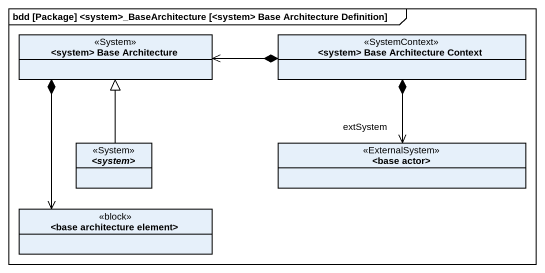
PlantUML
@startuml
mainframe bdd [Package] <system>_BaseArchitecture [<system> Base Architecture Definition]
hide circle
hide empty members
class "<system> Base Architecture" as system_Base_Architecture <<System>>
class "<system> Base Architecture Context" as system_Base_Architecture_2 <<SystemContext>>
abstract class "<system>" as system <<System>>
class "<base actor>" as base_actor <<ExternalSystem>>
class "<base architecture element>" as base_architecture_element <<block>>
system_Base_Architecture *--> base_architecture_element
system_Base_Architecture_2 *-left-> system_Base_Architecture
system_Base_Architecture_2 *--> "extSystem" base_actor
system -up-|> system_Base_Architecture
@enduml
